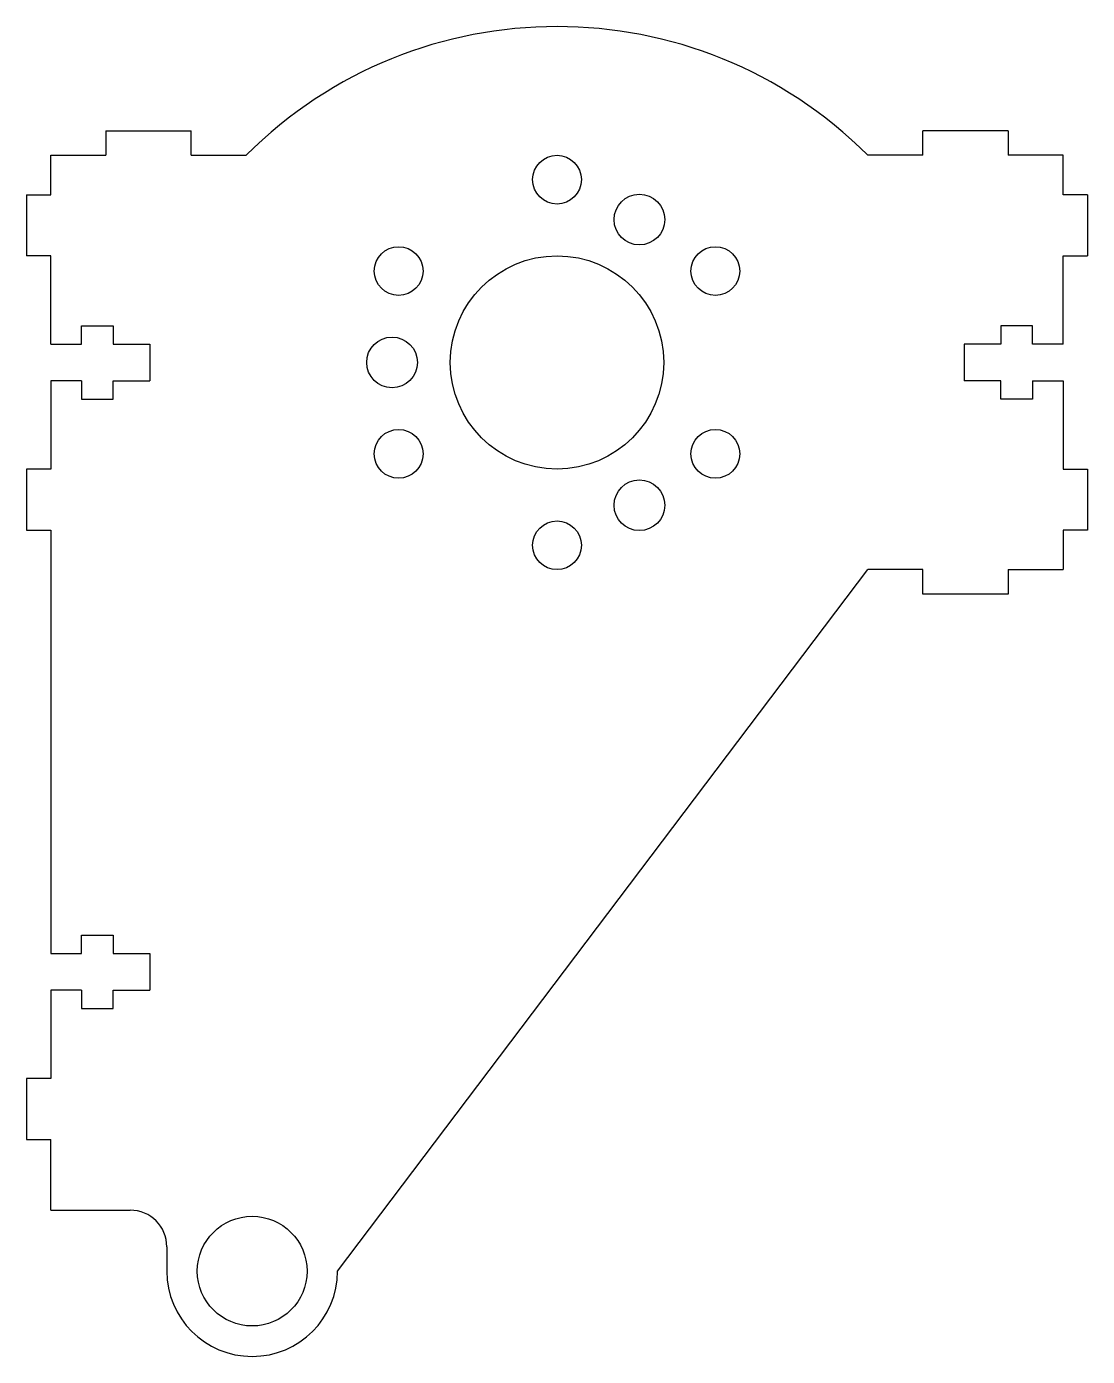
# Model space of a CAD drawing. Header units: millimetres. Extents: x -43 to 43, y -82 to 28.
import ezdxf

# ---------------------------------------------------------------- set-up
doc = ezdxf.new("R2010")
doc.units = ezdxf.units.MM

msp = doc.modelspace()

# ---------------------------------------------------------------- linework, layer by layer
at = {"color": 7, "linetype": 'Continuous', "lineweight": 25}
for p, q in [((-37, 19), (-37, 17)), ((-37, 19), (-30, 19)), ((-30, 17), (-30, 19)), ((30, 17), (30, 19)), ((37, 19), (30, 19)), ((37, 19), (37, 17)), ((-41.5, 13.75), (-41.5, 17)), ((-41.5, 17), (-37, 17)), ((-30, 17), (-25.49, 17)), ((30, 17), (25.49, 17)), ((41.5, 17), (37, 17)), ((41.5, 13.75), (41.5, 17)), ((-43.5, 13.75), (-43.5, 8.75)), ((-43.5, 13.75), (-41.5, 13.75)), ((43.5, 13.75), (41.5, 13.75)), ((43.5, 13.75), (43.5, 8.75)), ((-41.5, 8.75), (-43.5, 8.75)), ((-41.5, 1.5), (-41.5, 8.75)), ((41.5, 8.75), (43.5, 8.75)), ((41.5, 1.5), (41.5, 8.75)), ((-39, 3), (-36.4, 3)), ((-39, 1.5), (-39, 3)), ((-36.4, 3), (-36.4, 1.5)), ((39, 3), (36.4, 3)), ((36.4, 3), (36.4, 1.5)), ((39, 1.5), (39, 3)), ((-41.5, 1.5), (-39, 1.5)), ((-36.4, 1.5), (-33.4, 1.5)), ((-33.4, 1.5), (-33.4, -1.5)), ((36.4, 1.5), (33.4, 1.5)), ((33.4, 1.5), (33.4, -1.5)), ((41.5, 1.5), (39, 1.5)), ((-41.5, -1.5), (-41.5, -8.75)), ((-39, -1.5), (-41.5, -1.5)), ((-39, -1.5), (-39, -3)), ((-36.4, -3), (-36.4, -1.5)), ((-36.4, -1.5), (-33.4, -1.5)), ((36.4, -1.5), (33.4, -1.5)), ((36.4, -3), (36.4, -1.5)), ((39, -1.5), (39, -3)), ((39, -1.5), (41.5, -1.5)), ((41.5, -1.5), (41.5, -8.75)), ((-39, -3), (-36.4, -3)), ((39, -3), (36.4, -3)), ((-43.5, -8.75), (-43.5, -13.75)), ((-41.5, -8.75), (-43.5, -8.75)), ((41.5, -8.75), (43.5, -8.75)), ((43.5, -8.75), (43.5, -13.75)), ((-43.5, -13.75), (-41.5, -13.75)), ((-41.5, -13.75), (-41.5, -48.5)), ((43.5, -13.75), (41.5, -13.75)), ((41.5, -13.75), (41.5, -17)), ((-18, -74.56), (25.49, -17)), ((30, -17), (25.49, -17)), ((30, -19), (30, -17)), ((37, -17), (41.5, -17)), ((37, -17), (37, -19)), ((37, -19), (30, -19)), ((-39, -47), (-36.4, -47)), ((-39, -48.5), (-39, -47)), ((-36.4, -47), (-36.4, -48.5)), ((-41.5, -48.5), (-39, -48.5)), ((-36.4, -48.5), (-33.4, -48.5)), ((-33.4, -48.5), (-33.4, -51.5)), ((-41.5, -51.5), (-41.5, -58.75)), ((-39, -51.5), (-41.5, -51.5)), ((-39, -51.5), (-39, -53)), ((-36.4, -53), (-36.4, -51.5)), ((-36.4, -51.5), (-33.4, -51.5)), ((-39, -53), (-36.4, -53)), ((-43.5, -58.75), (-43.5, -63.75)), ((-41.5, -58.75), (-43.5, -58.75)), ((-43.5, -63.75), (-41.5, -63.75)), ((-41.5, -69.56), (-41.5, -63.75)), ((-41.5, -69.56), (-35, -69.56)), ((-32, -72.56), (-32, -74.56))]:
    msp.add_line(p, q, dxfattribs=at)
for centre, radius in [((0, 15), 2), ((6.76, 11.72), 2.08), ((-12.99, 7.5), 2), ((0, 0), 8.75), ((12.99, 7.5), 2), ((-13.53, 0), 2.08), ((-12.99, -7.5), 2), ((12.99, -7.5), 2), ((6.76, -11.72), 2.08), ((0, -15), 2), ((-25, -74.56), 4.5)]:
    msp.add_circle(centre, radius, dxfattribs=at)
for centre, radius, start, end in [((0, -8.49), 36.05, 45, 135), ((-35, -72.56), 3, 0, 90), ((-25, -74.56), 7, 180, 0)]:
    msp.add_arc(centre, radius, start, end, dxfattribs=at)

doc.saveas('drawing.dxf')
